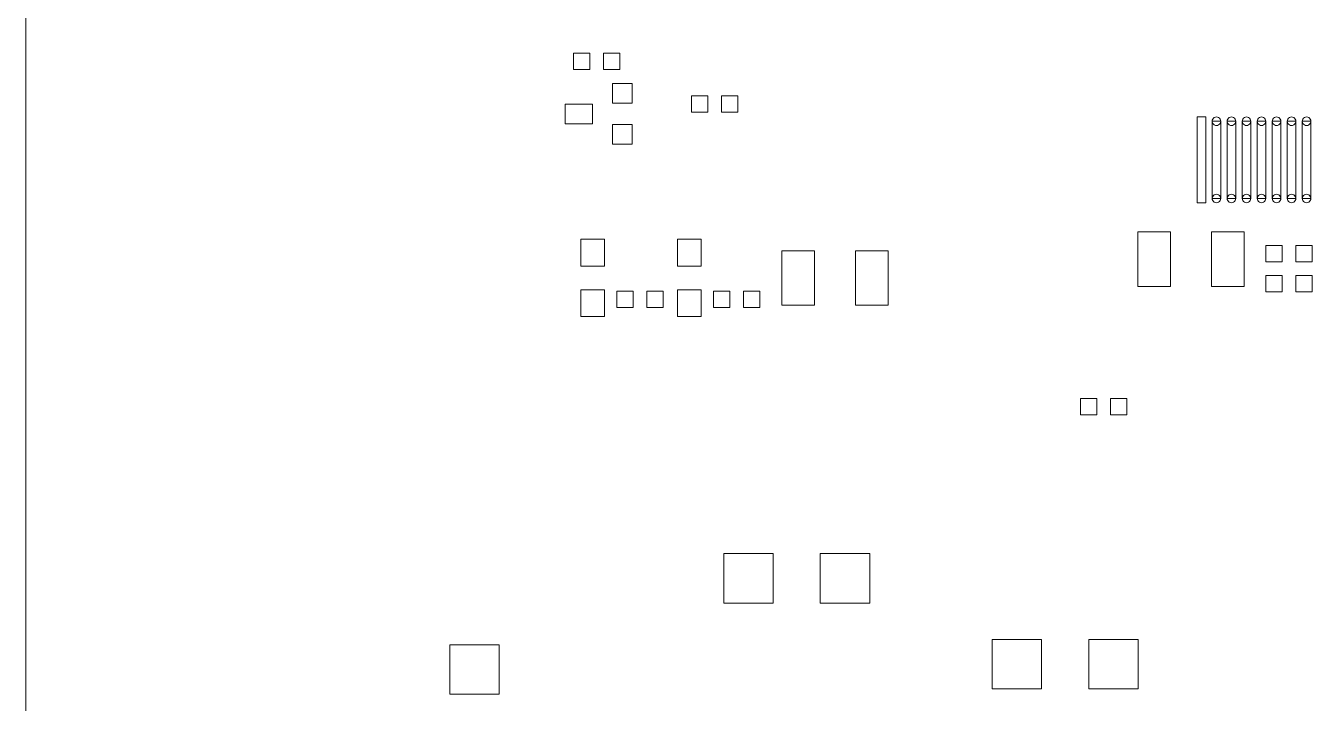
# Model space of a CAD drawing. Header units: millimetres. Extents: x -145 to 117, y -28 to 99.
# Drawn here: x -144.6 to -84.5, y 5.3 to 36.9 of the extents above; entities that cross this region are included whole.
import ezdxf

# ---------------------------------------------------------------- set-up
doc = ezdxf.new("R2010")
doc.units = ezdxf.units.MM
doc.header["$MEASUREMENT"] = 0
doc.layers.add('bottomstencil', color=7, linetype='Continuous')

msp = doc.modelspace()

# ---------------------------------------------------------------- linework, layer by layer
at = {"layer": 'bottomstencil', "color": 8, "lineweight": 9}
msp.add_open_spline([(-17.5854, 99.4833), (-17.5854, 99.4833), (-144.5854, 99.4833), (-144.5854, 99.4833), (-144.5854, 99.4833), (-144.5854, 99.4833), (-144.5854, -27.5167), (-144.5854, -27.5167), (-144.5854, -27.5167), (-144.5854, -27.5167), (-17.5854, -27.5167), (-17.5854, -27.5167), (-17.5854, -27.5167), (-17.5854, -27.5167), (-17.5854, 99.4833), (-17.5854, 99.4833)], degree=3, knots=[0, 0, 0, 0, 0.2, 0.2, 0.2, 0.2, 0.4, 0.4, 0.4, 0.4, 0.6, 0.6, 0.6, 0.6, 1, 1, 1, 1], dxfattribs=at)
at = {"layer": 'bottomstencil', "lineweight": 9}
for points, knots in [([(-119.0787, 34.8225), (-119.0787, 34.8225), (-119.0787, 35.5845), (-119.0787, 35.5845), (-119.0787, 35.5845), (-119.0787, 35.5845), (-118.3167, 35.5845), (-118.3167, 35.5845), (-118.3167, 35.5845), (-118.3167, 35.5845), (-118.3167, 34.8225), (-118.3167, 34.8225), (-118.3167, 34.8225), (-118.3167, 34.8225), (-119.0787, 34.8225), (-119.0787, 34.8225)], [0, 0, 0, 0, 0.2, 0.2, 0.2, 0.2, 0.4, 0.4, 0.4, 0.4, 0.6, 0.6, 0.6, 0.6, 1, 1, 1, 1]), ([(-117.6817, 34.8225), (-117.6817, 34.8225), (-117.6817, 35.5845), (-117.6817, 35.5845), (-117.6817, 35.5845), (-117.6817, 35.5845), (-116.9197, 35.5845), (-116.9197, 35.5845), (-116.9197, 35.5845), (-116.9197, 35.5845), (-116.9197, 34.8225), (-116.9197, 34.8225), (-116.9197, 34.8225), (-116.9197, 34.8225), (-117.6817, 34.8225), (-117.6817, 34.8225)], [0, 0, 0, 0, 0.2, 0.2, 0.2, 0.2, 0.4, 0.4, 0.4, 0.4, 0.6, 0.6, 0.6, 0.6, 1, 1, 1, 1]), ([(-117.2575, 33.2477), (-117.2575, 33.2477), (-117.2575, 34.1621), (-117.2575, 34.1621), (-117.2575, 34.1621), (-117.2575, 34.1621), (-116.3431, 34.1621), (-116.3431, 34.1621), (-116.3431, 34.1621), (-116.3431, 34.1621), (-116.3431, 33.2477), (-116.3431, 33.2477), (-116.3431, 33.2477), (-116.3431, 33.2477), (-117.2575, 33.2477), (-117.2575, 33.2477)], [0, 0, 0, 0, 0.2, 0.2, 0.2, 0.2, 0.4, 0.4, 0.4, 0.4, 0.6, 0.6, 0.6, 0.6, 1, 1, 1, 1]), ([(-119.4673, 32.2825), (-119.4673, 32.2825), (-119.4673, 33.1969), (-119.4673, 33.1969), (-119.4673, 33.1969), (-119.4673, 33.1969), (-118.1973, 33.1969), (-118.1973, 33.1969), (-118.1973, 33.1969), (-118.1973, 33.1969), (-118.1973, 32.2825), (-118.1973, 32.2825), (-118.1973, 32.2825), (-118.1973, 32.2825), (-119.4673, 32.2825), (-119.4673, 32.2825)], [0, 0, 0, 0, 0.2, 0.2, 0.2, 0.2, 0.4, 0.4, 0.4, 0.4, 0.6, 0.6, 0.6, 0.6, 1, 1, 1, 1]), ([(-113.5796, 32.8235), (-113.5796, 32.8235), (-113.5796, 33.5855), (-113.5796, 33.5855), (-113.5796, 33.5855), (-113.5796, 33.5855), (-112.8176, 33.5855), (-112.8176, 33.5855), (-112.8176, 33.5855), (-112.8176, 33.5855), (-112.8176, 32.8235), (-112.8176, 32.8235), (-112.8176, 32.8235), (-112.8176, 32.8235), (-113.5796, 32.8235), (-113.5796, 32.8235)], [0, 0, 0, 0, 0.2, 0.2, 0.2, 0.2, 0.4, 0.4, 0.4, 0.4, 0.6, 0.6, 0.6, 0.6, 1, 1, 1, 1]), ([(-112.1826, 32.8235), (-112.1826, 32.8235), (-112.1826, 33.5855), (-112.1826, 33.5855), (-112.1826, 33.5855), (-112.1826, 33.5855), (-111.4206, 33.5855), (-111.4206, 33.5855), (-111.4206, 33.5855), (-111.4206, 33.5855), (-111.4206, 32.8235), (-111.4206, 32.8235), (-111.4206, 32.8235), (-111.4206, 32.8235), (-112.1826, 32.8235), (-112.1826, 32.8235)], [0, 0, 0, 0, 0.2, 0.2, 0.2, 0.2, 0.4, 0.4, 0.4, 0.4, 0.6, 0.6, 0.6, 0.6, 1, 1, 1, 1]), ([(-90.03, 28.6059), (-90.03, 28.6059), (-90.03, 32.6064), (-90.03, 32.6064), (-90.03, 32.6064), (-90.03, 32.6064), (-89.6312, 32.6064), (-89.6312, 32.6064), (-89.6312, 32.6064), (-89.6312, 32.6064), (-89.6312, 28.6059), (-89.6312, 28.6059), (-89.6312, 28.6059), (-89.6312, 28.6059), (-90.03, 28.6059), (-90.03, 28.6059)], [0, 0, 0, 0, 0.2, 0.2, 0.2, 0.2, 0.4, 0.4, 0.4, 0.4, 0.6, 0.6, 0.6, 0.6, 1, 1, 1, 1]), ([(-89.329, 32.407), (-89.329, 32.4782), (-89.291, 32.544), (-89.2293, 32.5797), (-89.2293, 32.5797), (-89.1676, 32.6153), (-89.0916, 32.6153), (-89.0299, 32.5797), (-89.0299, 32.5797), (-88.9682, 32.544), (-88.9302, 32.4782), (-88.9302, 32.407)], [0, 0, 0, 0, 0.25, 0.25, 0.25, 0.25, 0.5, 0.5, 0.5, 0.5, 1, 1, 1, 1]), ([(-88.6305, 32.407), (-88.6305, 32.4782), (-88.5925, 32.544), (-88.5308, 32.5797), (-88.5308, 32.5797), (-88.4691, 32.6153), (-88.3931, 32.6153), (-88.3314, 32.5797), (-88.3314, 32.5797), (-88.2697, 32.544), (-88.2317, 32.4782), (-88.2317, 32.407)], [0, 0, 0, 0, 0.25, 0.25, 0.25, 0.25, 0.5, 0.5, 0.5, 0.5, 1, 1, 1, 1]), ([(-87.9294, 32.407), (-87.9294, 32.4782), (-87.8914, 32.544), (-87.8297, 32.5797), (-87.8297, 32.5797), (-87.768, 32.6153), (-87.692, 32.6153), (-87.6303, 32.5797), (-87.6303, 32.5797), (-87.5687, 32.544), (-87.5307, 32.4782), (-87.5307, 32.407)], [0, 0, 0, 0, 0.25, 0.25, 0.25, 0.25, 0.5, 0.5, 0.5, 0.5, 1, 1, 1, 1]), ([(-87.2309, 32.407), (-87.2309, 32.4782), (-87.1929, 32.544), (-87.1312, 32.5797), (-87.1312, 32.5797), (-87.0695, 32.6153), (-86.9935, 32.6153), (-86.9318, 32.5797), (-86.9318, 32.5797), (-86.8702, 32.544), (-86.8322, 32.4782), (-86.8322, 32.407)], [0, 0, 0, 0, 0.25, 0.25, 0.25, 0.25, 0.5, 0.5, 0.5, 0.5, 1, 1, 1, 1]), ([(-86.5299, 32.407), (-86.5299, 32.4782), (-86.4919, 32.544), (-86.4302, 32.5797), (-86.4302, 32.5797), (-86.3685, 32.6153), (-86.2925, 32.6153), (-86.2308, 32.5797), (-86.2308, 32.5797), (-86.1691, 32.544), (-86.1311, 32.4782), (-86.1311, 32.407)], [0, 0, 0, 0, 0.25, 0.25, 0.25, 0.25, 0.5, 0.5, 0.5, 0.5, 1, 1, 1, 1]), ([(-85.8314, 32.407), (-85.8314, 32.4782), (-85.7934, 32.544), (-85.7317, 32.5797), (-85.7317, 32.5797), (-85.67, 32.6153), (-85.594, 32.6153), (-85.5323, 32.5797), (-85.5323, 32.5797), (-85.4706, 32.544), (-85.4326, 32.4782), (-85.4326, 32.407)], [0, 0, 0, 0, 0.25, 0.25, 0.25, 0.25, 0.5, 0.5, 0.5, 0.5, 1, 1, 1, 1]), ([(-85.1304, 32.407), (-85.1304, 32.4782), (-85.0923, 32.544), (-85.0307, 32.5797), (-85.0307, 32.5797), (-84.969, 32.6153), (-84.893, 32.6153), (-84.8313, 32.5797), (-84.8313, 32.5797), (-84.7696, 32.544), (-84.7316, 32.4782), (-84.7316, 32.407)], [0, 0, 0, 0, 0.25, 0.25, 0.25, 0.25, 0.5, 0.5, 0.5, 0.5, 1, 1, 1, 1]), ([(-117.2575, 31.3427), (-117.2575, 31.3427), (-117.2575, 32.2571), (-117.2575, 32.2571), (-117.2575, 32.2571), (-117.2575, 32.2571), (-116.3431, 32.2571), (-116.3431, 32.2571), (-116.3431, 32.2571), (-116.3431, 32.2571), (-116.3431, 31.3427), (-116.3431, 31.3427), (-116.3431, 31.3427), (-116.3431, 31.3427), (-117.2575, 31.3427), (-117.2575, 31.3427)], [0, 0, 0, 0, 0.2, 0.2, 0.2, 0.2, 0.4, 0.4, 0.4, 0.4, 0.6, 0.6, 0.6, 0.6, 1, 1, 1, 1]), ([(-88.9302, 28.8053), (-88.9302, 28.8053), (-89.329, 28.8053), (-89.329, 28.8053), (-89.329, 28.8053), (-89.329, 28.8053), (-89.329, 32.407), (-89.329, 32.407), (-89.329, 32.407), (-89.329, 32.407), (-88.9302, 32.407), (-88.9302, 32.407), (-88.9302, 32.407), (-88.9302, 32.407), (-88.9302, 28.8053), (-88.9302, 28.8053)], [0, 0, 0, 0, 0.2, 0.2, 0.2, 0.2, 0.4, 0.4, 0.4, 0.4, 0.6, 0.6, 0.6, 0.6, 1, 1, 1, 1]), ([(-88.9302, 32.407), (-88.9302, 32.3357), (-88.9682, 32.2699), (-89.0299, 32.2343), (-89.0299, 32.2343), (-89.0916, 32.1987), (-89.1676, 32.1987), (-89.2293, 32.2343), (-89.2293, 32.2343), (-89.291, 32.2699), (-89.329, 32.3357), (-89.329, 32.407)], [0, 0, 0, 0, 0.25, 0.25, 0.25, 0.25, 0.5, 0.5, 0.5, 0.5, 1, 1, 1, 1]), ([(-89.1296, 32.407), (-89.1296, 32.407), (-89.1296, 32.407), (-89.1296, 32.407), (-89.1296, 32.407), (-89.1296, 32.407), (-89.1296, 32.407), (-89.1296, 32.407), (-89.1296, 32.407), (-89.1296, 32.407), (-89.1296, 32.407), (-89.1296, 32.407)], [0, 0, 0, 0, 0.25, 0.25, 0.25, 0.25, 0.5, 0.5, 0.5, 0.5, 1, 1, 1, 1]), ([(-89.1296, 32.407), (-89.1296, 32.407), (-89.1296, 32.407), (-89.1296, 32.407), (-89.1296, 32.407), (-89.1296, 32.407), (-89.1296, 32.407), (-89.1296, 32.407), (-89.1296, 32.407), (-89.1296, 32.407), (-89.1296, 32.407), (-89.1296, 32.407)], [0, 0, 0, 0, 0.25, 0.25, 0.25, 0.25, 0.5, 0.5, 0.5, 0.5, 1, 1, 1, 1]), ([(-88.2317, 28.8053), (-88.2317, 28.8053), (-88.6305, 28.8053), (-88.6305, 28.8053), (-88.6305, 28.8053), (-88.6305, 28.8053), (-88.6305, 32.407), (-88.6305, 32.407), (-88.6305, 32.407), (-88.6305, 32.407), (-88.2317, 32.407), (-88.2317, 32.407), (-88.2317, 32.407), (-88.2317, 32.407), (-88.2317, 28.8053), (-88.2317, 28.8053)], [0, 0, 0, 0, 0.2, 0.2, 0.2, 0.2, 0.4, 0.4, 0.4, 0.4, 0.6, 0.6, 0.6, 0.6, 1, 1, 1, 1]), ([(-88.2317, 32.407), (-88.2317, 32.3357), (-88.2697, 32.2699), (-88.3314, 32.2343), (-88.3314, 32.2343), (-88.3931, 32.1987), (-88.4691, 32.1987), (-88.5308, 32.2343), (-88.5308, 32.2343), (-88.5925, 32.2699), (-88.6305, 32.3357), (-88.6305, 32.407)], [0, 0, 0, 0, 0.25, 0.25, 0.25, 0.25, 0.5, 0.5, 0.5, 0.5, 1, 1, 1, 1]), ([(-88.4311, 32.407), (-88.4311, 32.407), (-88.4311, 32.407), (-88.4311, 32.407), (-88.4311, 32.407), (-88.4311, 32.407), (-88.4311, 32.407), (-88.4311, 32.407), (-88.4311, 32.407), (-88.4311, 32.407), (-88.4311, 32.407), (-88.4311, 32.407)], [0, 0, 0, 0, 0.25, 0.25, 0.25, 0.25, 0.5, 0.5, 0.5, 0.5, 1, 1, 1, 1]), ([(-88.4311, 32.407), (-88.4311, 32.407), (-88.4311, 32.407), (-88.4311, 32.407), (-88.4311, 32.407), (-88.4311, 32.407), (-88.4311, 32.407), (-88.4311, 32.407), (-88.4311, 32.407), (-88.4311, 32.407), (-88.4311, 32.407), (-88.4311, 32.407)], [0, 0, 0, 0, 0.25, 0.25, 0.25, 0.25, 0.5, 0.5, 0.5, 0.5, 1, 1, 1, 1]), ([(-87.5307, 28.8053), (-87.5307, 28.8053), (-87.9294, 28.8053), (-87.9294, 28.8053), (-87.9294, 28.8053), (-87.9294, 28.8053), (-87.9294, 32.407), (-87.9294, 32.407), (-87.9294, 32.407), (-87.9294, 32.407), (-87.5307, 32.407), (-87.5307, 32.407), (-87.5307, 32.407), (-87.5307, 32.407), (-87.5307, 28.8053), (-87.5307, 28.8053)], [0, 0, 0, 0, 0.2, 0.2, 0.2, 0.2, 0.4, 0.4, 0.4, 0.4, 0.6, 0.6, 0.6, 0.6, 1, 1, 1, 1]), ([(-87.5307, 32.407), (-87.5307, 32.3357), (-87.5687, 32.2699), (-87.6303, 32.2343), (-87.6303, 32.2343), (-87.692, 32.1987), (-87.768, 32.1987), (-87.8297, 32.2343), (-87.8297, 32.2343), (-87.8914, 32.2699), (-87.9294, 32.3357), (-87.9294, 32.407)], [0, 0, 0, 0, 0.25, 0.25, 0.25, 0.25, 0.5, 0.5, 0.5, 0.5, 1, 1, 1, 1]), ([(-87.73, 32.407), (-87.73, 32.407), (-87.73, 32.407), (-87.73, 32.407), (-87.73, 32.407), (-87.73, 32.407), (-87.73, 32.407), (-87.73, 32.407), (-87.73, 32.407), (-87.73, 32.407), (-87.73, 32.407), (-87.73, 32.407)], [0, 0, 0, 0, 0.25, 0.25, 0.25, 0.25, 0.5, 0.5, 0.5, 0.5, 1, 1, 1, 1]), ([(-87.73, 32.407), (-87.73, 32.407), (-87.73, 32.407), (-87.73, 32.407), (-87.73, 32.407), (-87.73, 32.407), (-87.73, 32.407), (-87.73, 32.407), (-87.73, 32.407), (-87.73, 32.407), (-87.73, 32.407), (-87.73, 32.407)], [0, 0, 0, 0, 0.25, 0.25, 0.25, 0.25, 0.5, 0.5, 0.5, 0.5, 1, 1, 1, 1]), ([(-86.8322, 28.8053), (-86.8322, 28.8053), (-87.2309, 28.8053), (-87.2309, 28.8053), (-87.2309, 28.8053), (-87.2309, 28.8053), (-87.2309, 32.407), (-87.2309, 32.407), (-87.2309, 32.407), (-87.2309, 32.407), (-86.8322, 32.407), (-86.8322, 32.407), (-86.8322, 32.407), (-86.8322, 32.407), (-86.8322, 28.8053), (-86.8322, 28.8053)], [0, 0, 0, 0, 0.2, 0.2, 0.2, 0.2, 0.4, 0.4, 0.4, 0.4, 0.6, 0.6, 0.6, 0.6, 1, 1, 1, 1]), ([(-86.8322, 32.407), (-86.8322, 32.3357), (-86.8702, 32.2699), (-86.9318, 32.2343), (-86.9318, 32.2343), (-86.9935, 32.1987), (-87.0695, 32.1987), (-87.1312, 32.2343), (-87.1312, 32.2343), (-87.1929, 32.2699), (-87.2309, 32.3357), (-87.2309, 32.407)], [0, 0, 0, 0, 0.25, 0.25, 0.25, 0.25, 0.5, 0.5, 0.5, 0.5, 1, 1, 1, 1]), ([(-87.0315, 32.407), (-87.0315, 32.407), (-87.0315, 32.407), (-87.0315, 32.407), (-87.0315, 32.407), (-87.0315, 32.407), (-87.0315, 32.407), (-87.0315, 32.407), (-87.0315, 32.407), (-87.0315, 32.407), (-87.0315, 32.407), (-87.0315, 32.407)], [0, 0, 0, 0, 0.25, 0.25, 0.25, 0.25, 0.5, 0.5, 0.5, 0.5, 1, 1, 1, 1]), ([(-87.0315, 32.407), (-87.0315, 32.407), (-87.0315, 32.407), (-87.0315, 32.407), (-87.0315, 32.407), (-87.0315, 32.407), (-87.0315, 32.407), (-87.0315, 32.407), (-87.0315, 32.407), (-87.0315, 32.407), (-87.0315, 32.407), (-87.0315, 32.407)], [0, 0, 0, 0, 0.25, 0.25, 0.25, 0.25, 0.5, 0.5, 0.5, 0.5, 1, 1, 1, 1]), ([(-86.1311, 28.8053), (-86.1311, 28.8053), (-86.5299, 28.8053), (-86.5299, 28.8053), (-86.5299, 28.8053), (-86.5299, 28.8053), (-86.5299, 32.407), (-86.5299, 32.407), (-86.5299, 32.407), (-86.5299, 32.407), (-86.1311, 32.407), (-86.1311, 32.407), (-86.1311, 32.407), (-86.1311, 32.407), (-86.1311, 28.8053), (-86.1311, 28.8053)], [0, 0, 0, 0, 0.2, 0.2, 0.2, 0.2, 0.4, 0.4, 0.4, 0.4, 0.6, 0.6, 0.6, 0.6, 1, 1, 1, 1]), ([(-86.1311, 32.407), (-86.1311, 32.3357), (-86.1691, 32.2699), (-86.2308, 32.2343), (-86.2308, 32.2343), (-86.2925, 32.1987), (-86.3685, 32.1987), (-86.4302, 32.2343), (-86.4302, 32.2343), (-86.4919, 32.2699), (-86.5299, 32.3357), (-86.5299, 32.407)], [0, 0, 0, 0, 0.25, 0.25, 0.25, 0.25, 0.5, 0.5, 0.5, 0.5, 1, 1, 1, 1]), ([(-86.3305, 32.407), (-86.3305, 32.407), (-86.3305, 32.407), (-86.3305, 32.407), (-86.3305, 32.407), (-86.3305, 32.407), (-86.3305, 32.407), (-86.3305, 32.407), (-86.3305, 32.407), (-86.3305, 32.407), (-86.3305, 32.407), (-86.3305, 32.407)], [0, 0, 0, 0, 0.25, 0.25, 0.25, 0.25, 0.5, 0.5, 0.5, 0.5, 1, 1, 1, 1]), ([(-86.3305, 32.407), (-86.3305, 32.407), (-86.3305, 32.407), (-86.3305, 32.407), (-86.3305, 32.407), (-86.3305, 32.407), (-86.3305, 32.407), (-86.3305, 32.407), (-86.3305, 32.407), (-86.3305, 32.407), (-86.3305, 32.407), (-86.3305, 32.407)], [0, 0, 0, 0, 0.25, 0.25, 0.25, 0.25, 0.5, 0.5, 0.5, 0.5, 1, 1, 1, 1]), ([(-85.4326, 28.8053), (-85.4326, 28.8053), (-85.8314, 28.8053), (-85.8314, 28.8053), (-85.8314, 28.8053), (-85.8314, 28.8053), (-85.8314, 32.407), (-85.8314, 32.407), (-85.8314, 32.407), (-85.8314, 32.407), (-85.4326, 32.407), (-85.4326, 32.407), (-85.4326, 32.407), (-85.4326, 32.407), (-85.4326, 28.8053), (-85.4326, 28.8053)], [0, 0, 0, 0, 0.2, 0.2, 0.2, 0.2, 0.4, 0.4, 0.4, 0.4, 0.6, 0.6, 0.6, 0.6, 1, 1, 1, 1]), ([(-85.4326, 32.407), (-85.4326, 32.3357), (-85.4706, 32.2699), (-85.5323, 32.2343), (-85.5323, 32.2343), (-85.594, 32.1987), (-85.67, 32.1987), (-85.7317, 32.2343), (-85.7317, 32.2343), (-85.7934, 32.2699), (-85.8314, 32.3357), (-85.8314, 32.407)], [0, 0, 0, 0, 0.25, 0.25, 0.25, 0.25, 0.5, 0.5, 0.5, 0.5, 1, 1, 1, 1]), ([(-85.632, 32.407), (-85.632, 32.407), (-85.632, 32.407), (-85.632, 32.407), (-85.632, 32.407), (-85.632, 32.407), (-85.632, 32.407), (-85.632, 32.407), (-85.632, 32.407), (-85.632, 32.407), (-85.632, 32.407), (-85.632, 32.407)], [0, 0, 0, 0, 0.25, 0.25, 0.25, 0.25, 0.5, 0.5, 0.5, 0.5, 1, 1, 1, 1]), ([(-85.632, 32.407), (-85.632, 32.407), (-85.632, 32.407), (-85.632, 32.407), (-85.632, 32.407), (-85.632, 32.407), (-85.632, 32.407), (-85.632, 32.407), (-85.632, 32.407), (-85.632, 32.407), (-85.632, 32.407), (-85.632, 32.407)], [0, 0, 0, 0, 0.25, 0.25, 0.25, 0.25, 0.5, 0.5, 0.5, 0.5, 1, 1, 1, 1]), ([(-84.7316, 28.8053), (-84.7316, 28.8053), (-85.1304, 28.8053), (-85.1304, 28.8053), (-85.1304, 28.8053), (-85.1304, 28.8053), (-85.1304, 32.407), (-85.1304, 32.407), (-85.1304, 32.407), (-85.1304, 32.407), (-84.7316, 32.407), (-84.7316, 32.407), (-84.7316, 32.407), (-84.7316, 32.407), (-84.7316, 28.8053), (-84.7316, 28.8053)], [0, 0, 0, 0, 0.2, 0.2, 0.2, 0.2, 0.4, 0.4, 0.4, 0.4, 0.6, 0.6, 0.6, 0.6, 1, 1, 1, 1]), ([(-84.7316, 32.407), (-84.7316, 32.3357), (-84.7696, 32.2699), (-84.8313, 32.2343), (-84.8313, 32.2343), (-84.893, 32.1987), (-84.969, 32.1987), (-85.0307, 32.2343), (-85.0307, 32.2343), (-85.0923, 32.2699), (-85.1304, 32.3357), (-85.1304, 32.407)], [0, 0, 0, 0, 0.25, 0.25, 0.25, 0.25, 0.5, 0.5, 0.5, 0.5, 1, 1, 1, 1]), ([(-84.931, 32.407), (-84.931, 32.407), (-84.931, 32.407), (-84.931, 32.407), (-84.931, 32.407), (-84.931, 32.407), (-84.931, 32.407), (-84.931, 32.407), (-84.931, 32.407), (-84.931, 32.407), (-84.931, 32.407), (-84.931, 32.407)], [0, 0, 0, 0, 0.25, 0.25, 0.25, 0.25, 0.5, 0.5, 0.5, 0.5, 1, 1, 1, 1]), ([(-84.931, 32.407), (-84.931, 32.407), (-84.931, 32.407), (-84.931, 32.407), (-84.931, 32.407), (-84.931, 32.407), (-84.931, 32.407), (-84.931, 32.407), (-84.931, 32.407), (-84.931, 32.407), (-84.931, 32.407), (-84.931, 32.407)], [0, 0, 0, 0, 0.25, 0.25, 0.25, 0.25, 0.5, 0.5, 0.5, 0.5, 1, 1, 1, 1]), ([(-89.329, 28.8053), (-89.329, 28.8765), (-89.291, 28.9423), (-89.2293, 28.9779), (-89.2293, 28.9779), (-89.1676, 29.0136), (-89.0916, 29.0136), (-89.0299, 28.9779), (-89.0299, 28.9779), (-88.9682, 28.9423), (-88.9302, 28.8765), (-88.9302, 28.8053)], [0, 0, 0, 0, 0.25, 0.25, 0.25, 0.25, 0.5, 0.5, 0.5, 0.5, 1, 1, 1, 1]), ([(-88.6305, 28.8053), (-88.6305, 28.8765), (-88.5925, 28.9423), (-88.5308, 28.9779), (-88.5308, 28.9779), (-88.4691, 29.0136), (-88.3931, 29.0136), (-88.3314, 28.9779), (-88.3314, 28.9779), (-88.2697, 28.9423), (-88.2317, 28.8765), (-88.2317, 28.8053)], [0, 0, 0, 0, 0.25, 0.25, 0.25, 0.25, 0.5, 0.5, 0.5, 0.5, 1, 1, 1, 1]), ([(-87.9294, 28.8053), (-87.9294, 28.8765), (-87.8914, 28.9423), (-87.8297, 28.9779), (-87.8297, 28.9779), (-87.768, 29.0136), (-87.692, 29.0136), (-87.6303, 28.9779), (-87.6303, 28.9779), (-87.5687, 28.9423), (-87.5307, 28.8765), (-87.5307, 28.8053)], [0, 0, 0, 0, 0.25, 0.25, 0.25, 0.25, 0.5, 0.5, 0.5, 0.5, 1, 1, 1, 1]), ([(-87.2309, 28.8053), (-87.2309, 28.8765), (-87.1929, 28.9423), (-87.1312, 28.9779), (-87.1312, 28.9779), (-87.0695, 29.0136), (-86.9935, 29.0136), (-86.9318, 28.9779), (-86.9318, 28.9779), (-86.8702, 28.9423), (-86.8322, 28.8765), (-86.8322, 28.8053)], [0, 0, 0, 0, 0.25, 0.25, 0.25, 0.25, 0.5, 0.5, 0.5, 0.5, 1, 1, 1, 1]), ([(-86.5299, 28.8053), (-86.5299, 28.8765), (-86.4919, 28.9423), (-86.4302, 28.9779), (-86.4302, 28.9779), (-86.3685, 29.0136), (-86.2925, 29.0136), (-86.2308, 28.9779), (-86.2308, 28.9779), (-86.1691, 28.9423), (-86.1311, 28.8765), (-86.1311, 28.8053)], [0, 0, 0, 0, 0.25, 0.25, 0.25, 0.25, 0.5, 0.5, 0.5, 0.5, 1, 1, 1, 1]), ([(-85.8314, 28.8053), (-85.8314, 28.8765), (-85.7934, 28.9423), (-85.7317, 28.9779), (-85.7317, 28.9779), (-85.67, 29.0136), (-85.594, 29.0136), (-85.5323, 28.9779), (-85.5323, 28.9779), (-85.4706, 28.9423), (-85.4326, 28.8765), (-85.4326, 28.8053)], [0, 0, 0, 0, 0.25, 0.25, 0.25, 0.25, 0.5, 0.5, 0.5, 0.5, 1, 1, 1, 1]), ([(-85.1304, 28.8053), (-85.1304, 28.8765), (-85.0923, 28.9423), (-85.0307, 28.9779), (-85.0307, 28.9779), (-84.969, 29.0136), (-84.893, 29.0136), (-84.8313, 28.9779), (-84.8313, 28.9779), (-84.7696, 28.9423), (-84.7316, 28.8765), (-84.7316, 28.8053)], [0, 0, 0, 0, 0.25, 0.25, 0.25, 0.25, 0.5, 0.5, 0.5, 0.5, 1, 1, 1, 1]), ([(-88.9302, 28.8053), (-88.9302, 28.734), (-88.9682, 28.6682), (-89.0299, 28.6326), (-89.0299, 28.6326), (-89.0916, 28.597), (-89.1676, 28.597), (-89.2293, 28.6326), (-89.2293, 28.6326), (-89.291, 28.6682), (-89.329, 28.734), (-89.329, 28.8053)], [0, 0, 0, 0, 0.25, 0.25, 0.25, 0.25, 0.5, 0.5, 0.5, 0.5, 1, 1, 1, 1]), ([(-89.1296, 28.8053), (-89.1296, 28.8053), (-89.1296, 28.8053), (-89.1296, 28.8053), (-89.1296, 28.8053), (-89.1296, 28.8053), (-89.1296, 28.8053), (-89.1296, 28.8053), (-89.1296, 28.8053), (-89.1296, 28.8053), (-89.1296, 28.8053), (-89.1296, 28.8053)], [0, 0, 0, 0, 0.25, 0.25, 0.25, 0.25, 0.5, 0.5, 0.5, 0.5, 1, 1, 1, 1]), ([(-89.1296, 28.8053), (-89.1296, 28.8053), (-89.1296, 28.8053), (-89.1296, 28.8053), (-89.1296, 28.8053), (-89.1296, 28.8053), (-89.1296, 28.8053), (-89.1296, 28.8053), (-89.1296, 28.8053), (-89.1296, 28.8053), (-89.1296, 28.8053), (-89.1296, 28.8053)], [0, 0, 0, 0, 0.25, 0.25, 0.25, 0.25, 0.5, 0.5, 0.5, 0.5, 1, 1, 1, 1]), ([(-88.2317, 28.8053), (-88.2317, 28.734), (-88.2697, 28.6682), (-88.3314, 28.6326), (-88.3314, 28.6326), (-88.3931, 28.597), (-88.4691, 28.597), (-88.5308, 28.6326), (-88.5308, 28.6326), (-88.5925, 28.6682), (-88.6305, 28.734), (-88.6305, 28.8053)], [0, 0, 0, 0, 0.25, 0.25, 0.25, 0.25, 0.5, 0.5, 0.5, 0.5, 1, 1, 1, 1]), ([(-88.4311, 28.8053), (-88.4311, 28.8053), (-88.4311, 28.8053), (-88.4311, 28.8053), (-88.4311, 28.8053), (-88.4311, 28.8053), (-88.4311, 28.8053), (-88.4311, 28.8053), (-88.4311, 28.8053), (-88.4311, 28.8053), (-88.4311, 28.8053), (-88.4311, 28.8053)], [0, 0, 0, 0, 0.25, 0.25, 0.25, 0.25, 0.5, 0.5, 0.5, 0.5, 1, 1, 1, 1]), ([(-88.4311, 28.8053), (-88.4311, 28.8053), (-88.4311, 28.8053), (-88.4311, 28.8053), (-88.4311, 28.8053), (-88.4311, 28.8053), (-88.4311, 28.8053), (-88.4311, 28.8053), (-88.4311, 28.8053), (-88.4311, 28.8053), (-88.4311, 28.8053), (-88.4311, 28.8053)], [0, 0, 0, 0, 0.25, 0.25, 0.25, 0.25, 0.5, 0.5, 0.5, 0.5, 1, 1, 1, 1]), ([(-87.5307, 28.8053), (-87.5307, 28.734), (-87.5687, 28.6682), (-87.6303, 28.6326), (-87.6303, 28.6326), (-87.692, 28.597), (-87.768, 28.597), (-87.8297, 28.6326), (-87.8297, 28.6326), (-87.8914, 28.6682), (-87.9294, 28.734), (-87.9294, 28.8053)], [0, 0, 0, 0, 0.25, 0.25, 0.25, 0.25, 0.5, 0.5, 0.5, 0.5, 1, 1, 1, 1]), ([(-87.73, 28.8053), (-87.73, 28.8053), (-87.73, 28.8053), (-87.73, 28.8053), (-87.73, 28.8053), (-87.73, 28.8053), (-87.73, 28.8053), (-87.73, 28.8053), (-87.73, 28.8053), (-87.73, 28.8053), (-87.73, 28.8053), (-87.73, 28.8053)], [0, 0, 0, 0, 0.25, 0.25, 0.25, 0.25, 0.5, 0.5, 0.5, 0.5, 1, 1, 1, 1]), ([(-87.73, 28.8053), (-87.73, 28.8053), (-87.73, 28.8053), (-87.73, 28.8053), (-87.73, 28.8053), (-87.73, 28.8053), (-87.73, 28.8053), (-87.73, 28.8053), (-87.73, 28.8053), (-87.73, 28.8053), (-87.73, 28.8053), (-87.73, 28.8053)], [0, 0, 0, 0, 0.25, 0.25, 0.25, 0.25, 0.5, 0.5, 0.5, 0.5, 1, 1, 1, 1]), ([(-86.8322, 28.8053), (-86.8322, 28.734), (-86.8702, 28.6682), (-86.9318, 28.6326), (-86.9318, 28.6326), (-86.9935, 28.597), (-87.0695, 28.597), (-87.1312, 28.6326), (-87.1312, 28.6326), (-87.1929, 28.6682), (-87.2309, 28.734), (-87.2309, 28.8053)], [0, 0, 0, 0, 0.25, 0.25, 0.25, 0.25, 0.5, 0.5, 0.5, 0.5, 1, 1, 1, 1]), ([(-87.0315, 28.8053), (-87.0315, 28.8053), (-87.0315, 28.8053), (-87.0315, 28.8053), (-87.0315, 28.8053), (-87.0315, 28.8053), (-87.0315, 28.8053), (-87.0315, 28.8053), (-87.0315, 28.8053), (-87.0315, 28.8053), (-87.0315, 28.8053), (-87.0315, 28.8053)], [0, 0, 0, 0, 0.25, 0.25, 0.25, 0.25, 0.5, 0.5, 0.5, 0.5, 1, 1, 1, 1]), ([(-87.0315, 28.8053), (-87.0315, 28.8053), (-87.0315, 28.8053), (-87.0315, 28.8053), (-87.0315, 28.8053), (-87.0315, 28.8053), (-87.0315, 28.8053), (-87.0315, 28.8053), (-87.0315, 28.8053), (-87.0315, 28.8053), (-87.0315, 28.8053), (-87.0315, 28.8053)], [0, 0, 0, 0, 0.25, 0.25, 0.25, 0.25, 0.5, 0.5, 0.5, 0.5, 1, 1, 1, 1]), ([(-86.1311, 28.8053), (-86.1311, 28.734), (-86.1691, 28.6682), (-86.2308, 28.6326), (-86.2308, 28.6326), (-86.2925, 28.597), (-86.3685, 28.597), (-86.4302, 28.6326), (-86.4302, 28.6326), (-86.4919, 28.6682), (-86.5299, 28.734), (-86.5299, 28.8053)], [0, 0, 0, 0, 0.25, 0.25, 0.25, 0.25, 0.5, 0.5, 0.5, 0.5, 1, 1, 1, 1]), ([(-86.3305, 28.8053), (-86.3305, 28.8053), (-86.3305, 28.8053), (-86.3305, 28.8053), (-86.3305, 28.8053), (-86.3305, 28.8053), (-86.3305, 28.8053), (-86.3305, 28.8053), (-86.3305, 28.8053), (-86.3305, 28.8053), (-86.3305, 28.8053), (-86.3305, 28.8053)], [0, 0, 0, 0, 0.25, 0.25, 0.25, 0.25, 0.5, 0.5, 0.5, 0.5, 1, 1, 1, 1]), ([(-86.3305, 28.8053), (-86.3305, 28.8053), (-86.3305, 28.8053), (-86.3305, 28.8053), (-86.3305, 28.8053), (-86.3305, 28.8053), (-86.3305, 28.8053), (-86.3305, 28.8053), (-86.3305, 28.8053), (-86.3305, 28.8053), (-86.3305, 28.8053), (-86.3305, 28.8053)], [0, 0, 0, 0, 0.25, 0.25, 0.25, 0.25, 0.5, 0.5, 0.5, 0.5, 1, 1, 1, 1]), ([(-85.4326, 28.8053), (-85.4326, 28.734), (-85.4706, 28.6682), (-85.5323, 28.6326), (-85.5323, 28.6326), (-85.594, 28.597), (-85.67, 28.597), (-85.7317, 28.6326), (-85.7317, 28.6326), (-85.7934, 28.6682), (-85.8314, 28.734), (-85.8314, 28.8053)], [0, 0, 0, 0, 0.25, 0.25, 0.25, 0.25, 0.5, 0.5, 0.5, 0.5, 1, 1, 1, 1]), ([(-85.632, 28.8053), (-85.632, 28.8053), (-85.632, 28.8053), (-85.632, 28.8053), (-85.632, 28.8053), (-85.632, 28.8053), (-85.632, 28.8053), (-85.632, 28.8053), (-85.632, 28.8053), (-85.632, 28.8053), (-85.632, 28.8053), (-85.632, 28.8053)], [0, 0, 0, 0, 0.25, 0.25, 0.25, 0.25, 0.5, 0.5, 0.5, 0.5, 1, 1, 1, 1]), ([(-85.632, 28.8053), (-85.632, 28.8053), (-85.632, 28.8053), (-85.632, 28.8053), (-85.632, 28.8053), (-85.632, 28.8053), (-85.632, 28.8053), (-85.632, 28.8053), (-85.632, 28.8053), (-85.632, 28.8053), (-85.632, 28.8053), (-85.632, 28.8053)], [0, 0, 0, 0, 0.25, 0.25, 0.25, 0.25, 0.5, 0.5, 0.5, 0.5, 1, 1, 1, 1]), ([(-84.7316, 28.8053), (-84.7316, 28.734), (-84.7696, 28.6682), (-84.8313, 28.6326), (-84.8313, 28.6326), (-84.893, 28.597), (-84.969, 28.597), (-85.0307, 28.6326), (-85.0307, 28.6326), (-85.0923, 28.6682), (-85.1304, 28.734), (-85.1304, 28.8053)], [0, 0, 0, 0, 0.25, 0.25, 0.25, 0.25, 0.5, 0.5, 0.5, 0.5, 1, 1, 1, 1]), ([(-84.931, 28.8053), (-84.931, 28.8053), (-84.931, 28.8053), (-84.931, 28.8053), (-84.931, 28.8053), (-84.931, 28.8053), (-84.931, 28.8053), (-84.931, 28.8053), (-84.931, 28.8053), (-84.931, 28.8053), (-84.931, 28.8053), (-84.931, 28.8053)], [0, 0, 0, 0, 0.25, 0.25, 0.25, 0.25, 0.5, 0.5, 0.5, 0.5, 1, 1, 1, 1]), ([(-84.931, 28.8053), (-84.931, 28.8053), (-84.931, 28.8053), (-84.931, 28.8053), (-84.931, 28.8053), (-84.931, 28.8053), (-84.931, 28.8053), (-84.931, 28.8053), (-84.931, 28.8053), (-84.931, 28.8053), (-84.931, 28.8053), (-84.931, 28.8053)], [0, 0, 0, 0, 0.25, 0.25, 0.25, 0.25, 0.5, 0.5, 0.5, 0.5, 1, 1, 1, 1]), ([(-92.7948, 24.7057), (-92.7948, 24.7057), (-92.7948, 27.2457), (-92.7948, 27.2457), (-92.7948, 27.2457), (-92.7948, 27.2457), (-91.2708, 27.2457), (-91.2708, 27.2457), (-91.2708, 27.2457), (-91.2708, 27.2457), (-91.2708, 24.7057), (-91.2708, 24.7057), (-91.2708, 24.7057), (-91.2708, 24.7057), (-92.7948, 24.7057), (-92.7948, 24.7057)], [0, 0, 0, 0, 0.2, 0.2, 0.2, 0.2, 0.4, 0.4, 0.4, 0.4, 0.6, 0.6, 0.6, 0.6, 1, 1, 1, 1]), ([(-89.3658, 24.7057), (-89.3658, 24.7057), (-89.3658, 27.2457), (-89.3658, 27.2457), (-89.3658, 27.2457), (-89.3658, 27.2457), (-87.8418, 27.2457), (-87.8418, 27.2457), (-87.8418, 27.2457), (-87.8418, 27.2457), (-87.8418, 24.7057), (-87.8418, 24.7057), (-87.8418, 24.7057), (-87.8418, 24.7057), (-89.3658, 24.7057), (-89.3658, 24.7057)], [0, 0, 0, 0, 0.2, 0.2, 0.2, 0.2, 0.4, 0.4, 0.4, 0.4, 0.6, 0.6, 0.6, 0.6, 1, 1, 1, 1]), ([(-118.7295, 25.6557), (-118.7295, 25.6557), (-118.7295, 26.9053), (-118.7295, 26.9053), (-118.7295, 26.9053), (-118.7295, 26.9053), (-117.6297, 26.9053), (-117.6297, 26.9053), (-117.6297, 26.9053), (-117.6297, 26.9053), (-117.6297, 25.6557), (-117.6297, 25.6557), (-117.6297, 25.6557), (-117.6297, 25.6557), (-118.7295, 25.6557), (-118.7295, 25.6557)], [0, 0, 0, 0, 0.2, 0.2, 0.2, 0.2, 0.4, 0.4, 0.4, 0.4, 0.6, 0.6, 0.6, 0.6, 1, 1, 1, 1]), ([(-114.2311, 25.6557), (-114.2311, 25.6557), (-114.2311, 26.9053), (-114.2311, 26.9053), (-114.2311, 26.9053), (-114.2311, 26.9053), (-113.1313, 26.9053), (-113.1313, 26.9053), (-113.1313, 26.9053), (-113.1313, 26.9053), (-113.1313, 25.6557), (-113.1313, 25.6557), (-113.1313, 25.6557), (-113.1313, 25.6557), (-114.2311, 25.6557), (-114.2311, 25.6557)], [0, 0, 0, 0, 0.2, 0.2, 0.2, 0.2, 0.4, 0.4, 0.4, 0.4, 0.6, 0.6, 0.6, 0.6, 1, 1, 1, 1]), ([(-86.8258, 25.8487), (-86.8258, 25.8487), (-86.8258, 26.6107), (-86.8258, 26.6107), (-86.8258, 26.6107), (-86.8258, 26.6107), (-86.0638, 26.6107), (-86.0638, 26.6107), (-86.0638, 26.6107), (-86.0638, 26.6107), (-86.0638, 25.8487), (-86.0638, 25.8487), (-86.0638, 25.8487), (-86.0638, 25.8487), (-86.8258, 25.8487), (-86.8258, 25.8487)], [0, 0, 0, 0, 0.2, 0.2, 0.2, 0.2, 0.4, 0.4, 0.4, 0.4, 0.6, 0.6, 0.6, 0.6, 1, 1, 1, 1]), ([(-85.4288, 25.8487), (-85.4288, 25.8487), (-85.4288, 26.6107), (-85.4288, 26.6107), (-85.4288, 26.6107), (-85.4288, 26.6107), (-84.6668, 26.6107), (-84.6668, 26.6107), (-84.6668, 26.6107), (-84.6668, 26.6107), (-84.6668, 25.8487), (-84.6668, 25.8487), (-84.6668, 25.8487), (-84.6668, 25.8487), (-85.4288, 25.8487), (-85.4288, 25.8487)], [0, 0, 0, 0, 0.2, 0.2, 0.2, 0.2, 0.4, 0.4, 0.4, 0.4, 0.6, 0.6, 0.6, 0.6, 1, 1, 1, 1]), ([(-109.3708, 23.8345), (-109.3708, 23.8345), (-109.3708, 26.3745), (-109.3708, 26.3745), (-109.3708, 26.3745), (-109.3708, 26.3745), (-107.8468, 26.3745), (-107.8468, 26.3745), (-107.8468, 26.3745), (-107.8468, 26.3745), (-107.8468, 23.8345), (-107.8468, 23.8345), (-107.8468, 23.8345), (-107.8468, 23.8345), (-109.3708, 23.8345), (-109.3708, 23.8345)], [0, 0, 0, 0, 0.2, 0.2, 0.2, 0.2, 0.4, 0.4, 0.4, 0.4, 0.6, 0.6, 0.6, 0.6, 1, 1, 1, 1]), ([(-105.9418, 23.8345), (-105.9418, 23.8345), (-105.9418, 26.3745), (-105.9418, 26.3745), (-105.9418, 26.3745), (-105.9418, 26.3745), (-104.4178, 26.3745), (-104.4178, 26.3745), (-104.4178, 26.3745), (-104.4178, 26.3745), (-104.4178, 23.8345), (-104.4178, 23.8345), (-104.4178, 23.8345), (-104.4178, 23.8345), (-105.9418, 23.8345), (-105.9418, 23.8345)], [0, 0, 0, 0, 0.2, 0.2, 0.2, 0.2, 0.4, 0.4, 0.4, 0.4, 0.6, 0.6, 0.6, 0.6, 1, 1, 1, 1]), ([(-86.8258, 24.4517), (-86.8258, 24.4517), (-86.8258, 25.2137), (-86.8258, 25.2137), (-86.8258, 25.2137), (-86.8258, 25.2137), (-86.0638, 25.2137), (-86.0638, 25.2137), (-86.0638, 25.2137), (-86.0638, 25.2137), (-86.0638, 24.4517), (-86.0638, 24.4517), (-86.0638, 24.4517), (-86.0638, 24.4517), (-86.8258, 24.4517), (-86.8258, 24.4517)], [0, 0, 0, 0, 0.2, 0.2, 0.2, 0.2, 0.4, 0.4, 0.4, 0.4, 0.6, 0.6, 0.6, 0.6, 1, 1, 1, 1]), ([(-85.4288, 24.4517), (-85.4288, 24.4517), (-85.4288, 25.2137), (-85.4288, 25.2137), (-85.4288, 25.2137), (-85.4288, 25.2137), (-84.6668, 25.2137), (-84.6668, 25.2137), (-84.6668, 25.2137), (-84.6668, 25.2137), (-84.6668, 24.4517), (-84.6668, 24.4517), (-84.6668, 24.4517), (-84.6668, 24.4517), (-85.4288, 24.4517), (-85.4288, 24.4517)], [0, 0, 0, 0, 0.2, 0.2, 0.2, 0.2, 0.4, 0.4, 0.4, 0.4, 0.6, 0.6, 0.6, 0.6, 1, 1, 1, 1]), ([(-118.7295, 23.3062), (-118.7295, 23.3062), (-118.7295, 24.5558), (-118.7295, 24.5558), (-118.7295, 24.5558), (-118.7295, 24.5558), (-117.6297, 24.5558), (-117.6297, 24.5558), (-117.6297, 24.5558), (-117.6297, 24.5558), (-117.6297, 23.3062), (-117.6297, 23.3062), (-117.6297, 23.3062), (-117.6297, 23.3062), (-118.7295, 23.3062), (-118.7295, 23.3062)], [0, 0, 0, 0, 0.2, 0.2, 0.2, 0.2, 0.4, 0.4, 0.4, 0.4, 0.6, 0.6, 0.6, 0.6, 1, 1, 1, 1]), ([(-117.062, 23.7253), (-117.062, 23.7253), (-117.062, 24.4873), (-117.062, 24.4873), (-117.062, 24.4873), (-117.062, 24.4873), (-116.3, 24.4873), (-116.3, 24.4873), (-116.3, 24.4873), (-116.3, 24.4873), (-116.3, 23.7253), (-116.3, 23.7253), (-116.3, 23.7253), (-116.3, 23.7253), (-117.062, 23.7253), (-117.062, 23.7253)], [0, 0, 0, 0, 0.2, 0.2, 0.2, 0.2, 0.4, 0.4, 0.4, 0.4, 0.6, 0.6, 0.6, 0.6, 1, 1, 1, 1]), ([(-115.665, 23.7253), (-115.665, 23.7253), (-115.665, 24.4873), (-115.665, 24.4873), (-115.665, 24.4873), (-115.665, 24.4873), (-114.903, 24.4873), (-114.903, 24.4873), (-114.903, 24.4873), (-114.903, 24.4873), (-114.903, 23.7253), (-114.903, 23.7253), (-114.903, 23.7253), (-114.903, 23.7253), (-115.665, 23.7253), (-115.665, 23.7253)], [0, 0, 0, 0, 0.2, 0.2, 0.2, 0.2, 0.4, 0.4, 0.4, 0.4, 0.6, 0.6, 0.6, 0.6, 1, 1, 1, 1]), ([(-114.2311, 23.3062), (-114.2311, 23.3062), (-114.2311, 24.5558), (-114.2311, 24.5558), (-114.2311, 24.5558), (-114.2311, 24.5558), (-113.1313, 24.5558), (-113.1313, 24.5558), (-113.1313, 24.5558), (-113.1313, 24.5558), (-113.1313, 23.3062), (-113.1313, 23.3062), (-113.1313, 23.3062), (-113.1313, 23.3062), (-114.2311, 23.3062), (-114.2311, 23.3062)], [0, 0, 0, 0, 0.2, 0.2, 0.2, 0.2, 0.4, 0.4, 0.4, 0.4, 0.6, 0.6, 0.6, 0.6, 1, 1, 1, 1]), ([(-112.5611, 23.7253), (-112.5611, 23.7253), (-112.5611, 24.4873), (-112.5611, 24.4873), (-112.5611, 24.4873), (-112.5611, 24.4873), (-111.7991, 24.4873), (-111.7991, 24.4873), (-111.7991, 24.4873), (-111.7991, 24.4873), (-111.7991, 23.7253), (-111.7991, 23.7253), (-111.7991, 23.7253), (-111.7991, 23.7253), (-112.5611, 23.7253), (-112.5611, 23.7253)], [0, 0, 0, 0, 0.2, 0.2, 0.2, 0.2, 0.4, 0.4, 0.4, 0.4, 0.6, 0.6, 0.6, 0.6, 1, 1, 1, 1]), ([(-111.1641, 23.7253), (-111.1641, 23.7253), (-111.1641, 24.4873), (-111.1641, 24.4873), (-111.1641, 24.4873), (-111.1641, 24.4873), (-110.4021, 24.4873), (-110.4021, 24.4873), (-110.4021, 24.4873), (-110.4021, 24.4873), (-110.4021, 23.7253), (-110.4021, 23.7253), (-110.4021, 23.7253), (-110.4021, 23.7253), (-111.1641, 23.7253), (-111.1641, 23.7253)], [0, 0, 0, 0, 0.2, 0.2, 0.2, 0.2, 0.4, 0.4, 0.4, 0.4, 0.6, 0.6, 0.6, 0.6, 1, 1, 1, 1]), ([(-95.4593, 18.724), (-95.4593, 18.724), (-95.4593, 19.486), (-95.4593, 19.486), (-95.4593, 19.486), (-95.4593, 19.486), (-94.6973, 19.486), (-94.6973, 19.486), (-94.6973, 19.486), (-94.6973, 19.486), (-94.6973, 18.724), (-94.6973, 18.724), (-94.6973, 18.724), (-94.6973, 18.724), (-95.4593, 18.724), (-95.4593, 18.724)], [0, 0, 0, 0, 0.2, 0.2, 0.2, 0.2, 0.4, 0.4, 0.4, 0.4, 0.6, 0.6, 0.6, 0.6, 1, 1, 1, 1]), ([(-94.0623, 18.724), (-94.0623, 18.724), (-94.0623, 19.486), (-94.0623, 19.486), (-94.0623, 19.486), (-94.0623, 19.486), (-93.3003, 19.486), (-93.3003, 19.486), (-93.3003, 19.486), (-93.3003, 19.486), (-93.3003, 18.724), (-93.3003, 18.724), (-93.3003, 18.724), (-93.3003, 18.724), (-94.0623, 18.724), (-94.0623, 18.724)], [0, 0, 0, 0, 0.2, 0.2, 0.2, 0.2, 0.4, 0.4, 0.4, 0.4, 0.6, 0.6, 0.6, 0.6, 1, 1, 1, 1]), ([(-112.081, 9.9559), (-112.081, 9.9559), (-112.081, 12.2572), (-112.081, 12.2572), (-112.081, 12.2572), (-112.081, 12.2572), (-109.7798, 12.2572), (-109.7798, 12.2572), (-109.7798, 12.2572), (-109.7798, 12.2572), (-109.7798, 9.9559), (-109.7798, 9.9559), (-109.7798, 9.9559), (-109.7798, 9.9559), (-112.081, 9.9559), (-112.081, 9.9559)], [0, 0, 0, 0, 0.2, 0.2, 0.2, 0.2, 0.4, 0.4, 0.4, 0.4, 0.6, 0.6, 0.6, 0.6, 1, 1, 1, 1]), ([(-107.5801, 9.9559), (-107.5801, 9.9559), (-107.5801, 12.2572), (-107.5801, 12.2572), (-107.5801, 12.2572), (-107.5801, 12.2572), (-105.2789, 12.2572), (-105.2789, 12.2572), (-105.2789, 12.2572), (-105.2789, 12.2572), (-105.2789, 9.9559), (-105.2789, 9.9559), (-105.2789, 9.9559), (-105.2789, 9.9559), (-107.5801, 9.9559), (-107.5801, 9.9559)], [0, 0, 0, 0, 0.2, 0.2, 0.2, 0.2, 0.4, 0.4, 0.4, 0.4, 0.6, 0.6, 0.6, 0.6, 1, 1, 1, 1]), ([(-124.8318, 5.704), (-124.8318, 5.704), (-124.8318, 8.0052), (-124.8318, 8.0052), (-124.8318, 8.0052), (-124.8318, 8.0052), (-122.5306, 8.0052), (-122.5306, 8.0052), (-122.5306, 8.0052), (-122.5306, 8.0052), (-122.5306, 5.704), (-122.5306, 5.704), (-122.5306, 5.704), (-122.5306, 5.704), (-124.8318, 5.704), (-124.8318, 5.704)], [0, 0, 0, 0, 0.2, 0.2, 0.2, 0.2, 0.4, 0.4, 0.4, 0.4, 0.6, 0.6, 0.6, 0.6, 1, 1, 1, 1]), ([(-99.5817, 5.9554), (-99.5817, 5.9554), (-99.5817, 8.2567), (-99.5817, 8.2567), (-99.5817, 8.2567), (-99.5817, 8.2567), (-97.2804, 8.2567), (-97.2804, 8.2567), (-97.2804, 8.2567), (-97.2804, 8.2567), (-97.2804, 5.9554), (-97.2804, 5.9554), (-97.2804, 5.9554), (-97.2804, 5.9554), (-99.5817, 5.9554), (-99.5817, 5.9554)], [0, 0, 0, 0, 0.2, 0.2, 0.2, 0.2, 0.4, 0.4, 0.4, 0.4, 0.6, 0.6, 0.6, 0.6, 1, 1, 1, 1]), ([(-95.0808, 5.9554), (-95.0808, 5.9554), (-95.0808, 8.2567), (-95.0808, 8.2567), (-95.0808, 8.2567), (-95.0808, 8.2567), (-92.7796, 8.2567), (-92.7796, 8.2567), (-92.7796, 8.2567), (-92.7796, 8.2567), (-92.7796, 5.9554), (-92.7796, 5.9554), (-92.7796, 5.9554), (-92.7796, 5.9554), (-95.0808, 5.9554), (-95.0808, 5.9554)], [0, 0, 0, 0, 0.2, 0.2, 0.2, 0.2, 0.4, 0.4, 0.4, 0.4, 0.6, 0.6, 0.6, 0.6, 1, 1, 1, 1])]:
    msp.add_open_spline(points, degree=3, knots=knots, dxfattribs=at)

doc.saveas('drawing.dxf')
